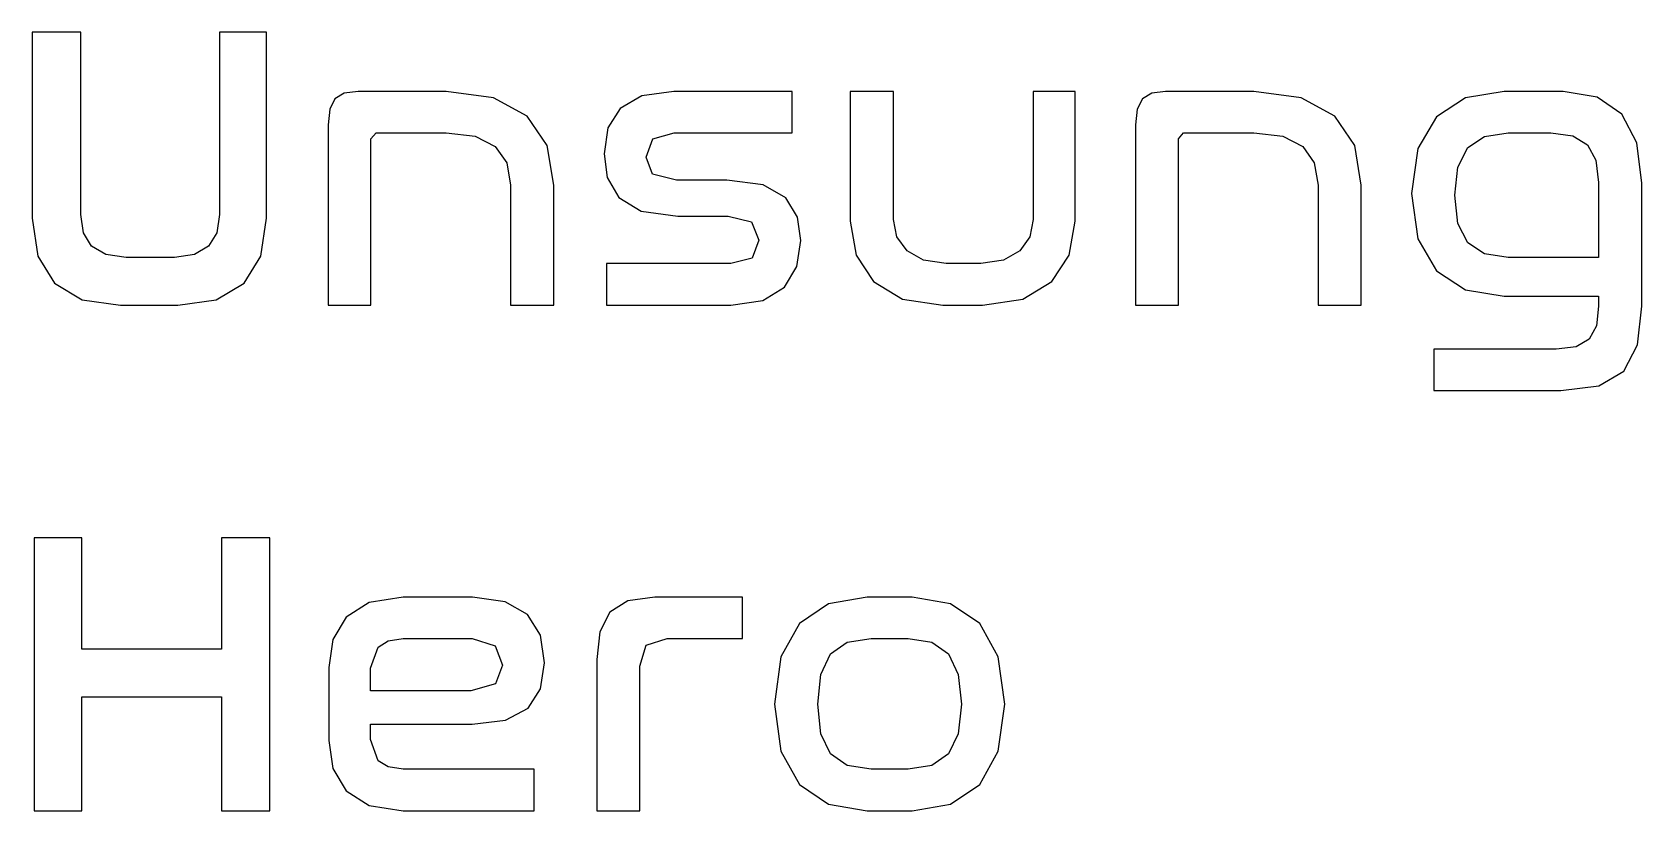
# Model space of a CAD drawing. Extents: x 0 to 49.6, y 273 to 297.
import ezdxf

# ---------------------------------------------------------------- set-up
doc = ezdxf.new("R2010")
doc.units = 0

msp = doc.modelspace()

# ---------------------------------------------------------------- linework, layer by layer
at = {"layer": 'Layer 1', "color": 7}
for points in [[(0.000004, 297.000009), (0.000004, 291.262199), (0.172294, 290.095927), (0.686047, 289.257084), (1.536583, 288.750348), (2.719227, 288.580397), (4.490464, 288.580397), (5.675057, 288.750348), (6.529882, 289.257084), (7.047922, 290.095927), (7.222161, 291.262199), (7.222161, 297.000009), (5.775235, 297.000009), (5.775235, 291.374461), (5.692208, 290.815297), (5.43845, 290.399969), (5.006945, 290.141338), (4.390676, 290.05227), (2.893856, 290.05227), (2.265114, 290.141338), (1.83049, 290.399969), (1.578292, 290.815297), (1.496824, 291.374461), (1.496824, 297.000009), (0.000004, 297.000009)], [(25.208895, 295.166405), (25.208895, 291.174885), (25.390345, 290.1275), (25.930799, 289.306978), (26.824408, 288.771787), (28.065327, 288.580397), (29.28773, 288.580397), (30.528649, 288.771787), (31.422258, 289.306978), (31.962712, 290.1275), (32.144162, 291.174885), (32.144162, 295.166405), (30.846918, 295.166405), (30.846918, 291.224779), (30.742842, 290.686079), (30.435292, 290.254964), (29.931285, 289.968853), (29.237836, 289.865167), (28.165115, 289.865167), (27.469717, 289.968853), (26.961422, 290.254964), (26.649585, 290.686079), (26.54356, 291.224779), (26.54356, 295.166405), (25.208895, 295.166405)], [(0.062372, 281.408134), (0.062372, 272.988521), (1.534245, 272.988521), (1.534245, 276.506048), (5.837602, 276.506048), (5.837602, 272.988521), (7.321949, 272.988521), (7.321949, 281.408134), (5.837602, 281.408134), (5.837602, 277.977921), (1.534245, 277.977921), (1.534245, 281.408134), (0.062372, 281.408134)]]:
    msp.add_lwpolyline(points, close=True, dxfattribs=at)
for points in [[(10.041152, 295.166405), (9.618028, 295.115341), (9.331722, 294.945), (9.169372, 294.629655), (9.118113, 294.143578), (9.118113, 288.580397), (10.440304, 288.580397), (10.440304, 293.707005), (10.60246, 293.894108), (12.760376, 293.894108), (13.654375, 293.788278), (14.271228, 293.477805), (14.628477, 292.973213), (14.743662, 292.285026), (14.743662, 288.580397), (16.078327, 288.580397), (16.078327, 292.285026), (15.873878, 293.503531), (15.256635, 294.40864), (14.22075, 294.972286), (12.760376, 295.166405), (10.041152, 295.166405)], [(19.770468, 295.166405), (18.787985, 295.032899), (18.122407, 294.650314), (17.744499, 294.045544), (17.625026, 293.245486), (17.723645, 292.519099), (18.07719, 291.906144), (18.772198, 291.482629), (19.895203, 291.324567), (21.454391, 291.324567), (22.170058, 291.153056), (22.389903, 290.58863), (22.188768, 290.035119), (21.529232, 289.865167), (17.699867, 289.865167), (17.699867, 288.580397), (21.529232, 288.580397), (22.518926, 288.72735), (23.188207, 289.138586), (23.567479, 289.769667), (23.687147, 290.576157), (23.586579, 291.298061), (23.228746, 291.888993), (22.529451, 292.288145), (21.404497, 292.434708), (19.857783, 292.434708), (19.11405, 292.617133), (18.92227, 293.145698), (19.123405, 293.707005), (19.782942, 293.894108), (23.425204, 293.894108), (23.425204, 295.166405), (19.770468, 295.166405)], [(34.925748, 295.166405), (34.502624, 295.115341), (34.216318, 294.945), (34.053967, 294.629655), (34.002709, 294.143578), (34.002709, 288.580397), (35.3249, 288.580397), (35.3249, 293.707005), (35.487056, 293.894108), (37.644971, 293.894108), (38.53897, 293.788278), (39.155824, 293.477805), (39.513073, 292.973213), (39.628258, 292.285026), (39.628258, 288.580397), (40.962922, 288.580397), (40.962922, 292.285026), (40.758474, 293.503531), (40.14123, 294.40864), (39.105345, 294.972286), (37.644971, 295.166405), (34.925748, 295.166405)], [(45.366056, 295.166405), (44.17776, 294.973455), (43.278303, 294.389929), (42.708615, 293.408811), (42.509624, 292.023083), (42.708615, 290.628195), (43.278303, 289.639085), (44.17776, 289.049907), (45.366056, 288.854814), (48.272381, 288.854814), (48.272381, 288.55545), (48.20631, 287.946977), (47.98705, 287.532623), (47.583025, 287.296016), (46.962664, 287.220785), (43.195667, 287.220785), (43.195667, 285.948488), (47.112346, 285.948488), (48.280957, 286.092713), (49.051975, 286.550335), (49.476854, 287.358773), (49.607046, 288.55545), (49.607046, 292.347394), (49.449958, 293.587727), (48.986489, 294.467889), (48.228334, 294.992555), (47.187187, 295.166405), (45.366056, 295.166405)], [(43.844289, 291.973189), (43.941933, 292.841656), (44.241882, 293.438825), (44.754659, 293.783405), (45.490791, 293.894108), (46.800508, 293.894108), (47.47778, 293.805234), (47.934038, 293.529258), (48.191498, 293.052147), (48.272381, 292.359867), (48.272381, 290.05227), (45.490791, 290.05227), (44.754659, 290.162972), (44.241882, 290.507552), (43.941933, 291.104721), (43.844289, 291.973189), (43.844289, 291.973189)], [(11.438191, 279.574529), (10.38496, 279.410814), (9.673191, 278.957091), (9.270141, 278.269489), (9.143067, 277.40414), (9.143067, 275.15891), (9.270141, 274.293561), (9.673191, 273.605959), (10.38496, 273.152236), (11.438191, 272.988521), (15.467131, 272.988521), (15.467131, 274.273292), (11.438191, 274.273292), (10.975112, 274.341896), (10.661715, 274.532117), (10.427837, 275.183857), (10.427837, 275.65785), (13.558686, 275.65785), (14.591648, 275.783949), (15.283147, 276.152113), (15.670605, 276.747138), (15.791442, 277.553822), (15.663784, 278.406308), (15.265996, 279.041287), (14.575861, 279.43771), (13.571159, 279.574529), (11.438191, 279.574529)], [(19.184217, 279.574529), (18.358238, 279.460319), (17.805895, 279.109891), (17.496787, 278.511553), (17.400507, 277.65361), (17.400507, 272.988521), (18.722698, 272.988521), (18.722698, 277.454034), (18.926951, 278.093301), (19.570896, 278.302232), (21.890967, 278.302232), (21.890967, 279.574529), (19.184217, 279.574529)], [(25.732795, 279.574529), (24.544499, 279.372224), (23.645042, 278.760633), (23.075354, 277.732739), (22.876363, 276.281525), (23.075354, 274.830311), (23.645042, 273.802417), (24.544499, 273.190826), (25.732795, 272.988521), (27.117353, 272.988521), (28.300387, 273.190826), (29.200428, 273.802417), (29.77304, 274.830311), (29.973785, 276.281525), (29.77304, 277.732739), (29.200428, 278.760633), (28.300387, 279.372224), (27.117353, 279.574529), (25.732795, 279.574529)], [(10.427837, 277.391667), (10.661715, 278.038729), (10.975112, 278.231874), (11.438191, 278.302232), (13.558686, 278.302232), (14.269675, 278.077709), (14.494198, 277.478981), (14.274353, 276.903641), (13.521265, 276.693151), (10.427837, 276.693151), (10.427837, 277.391667)], [(26.992618, 278.302232), (27.72875, 278.186462), (28.241528, 277.825121), (28.541477, 277.197158), (28.639121, 276.281525), (28.541477, 275.367841), (28.241528, 274.744166), (27.72875, 274.387113), (26.992618, 274.273292), (25.85753, 274.273292), (25.116136, 274.387113), (24.603943, 274.744166), (24.306918, 275.367841), (24.211028, 276.281525), (24.306918, 277.197158), (24.603943, 277.825121), (25.116136, 278.186462), (25.85753, 278.302232), (26.992618, 278.302232)]]:
    msp.add_lwpolyline(points, dxfattribs=at)

doc.saveas('drawing.dxf')
